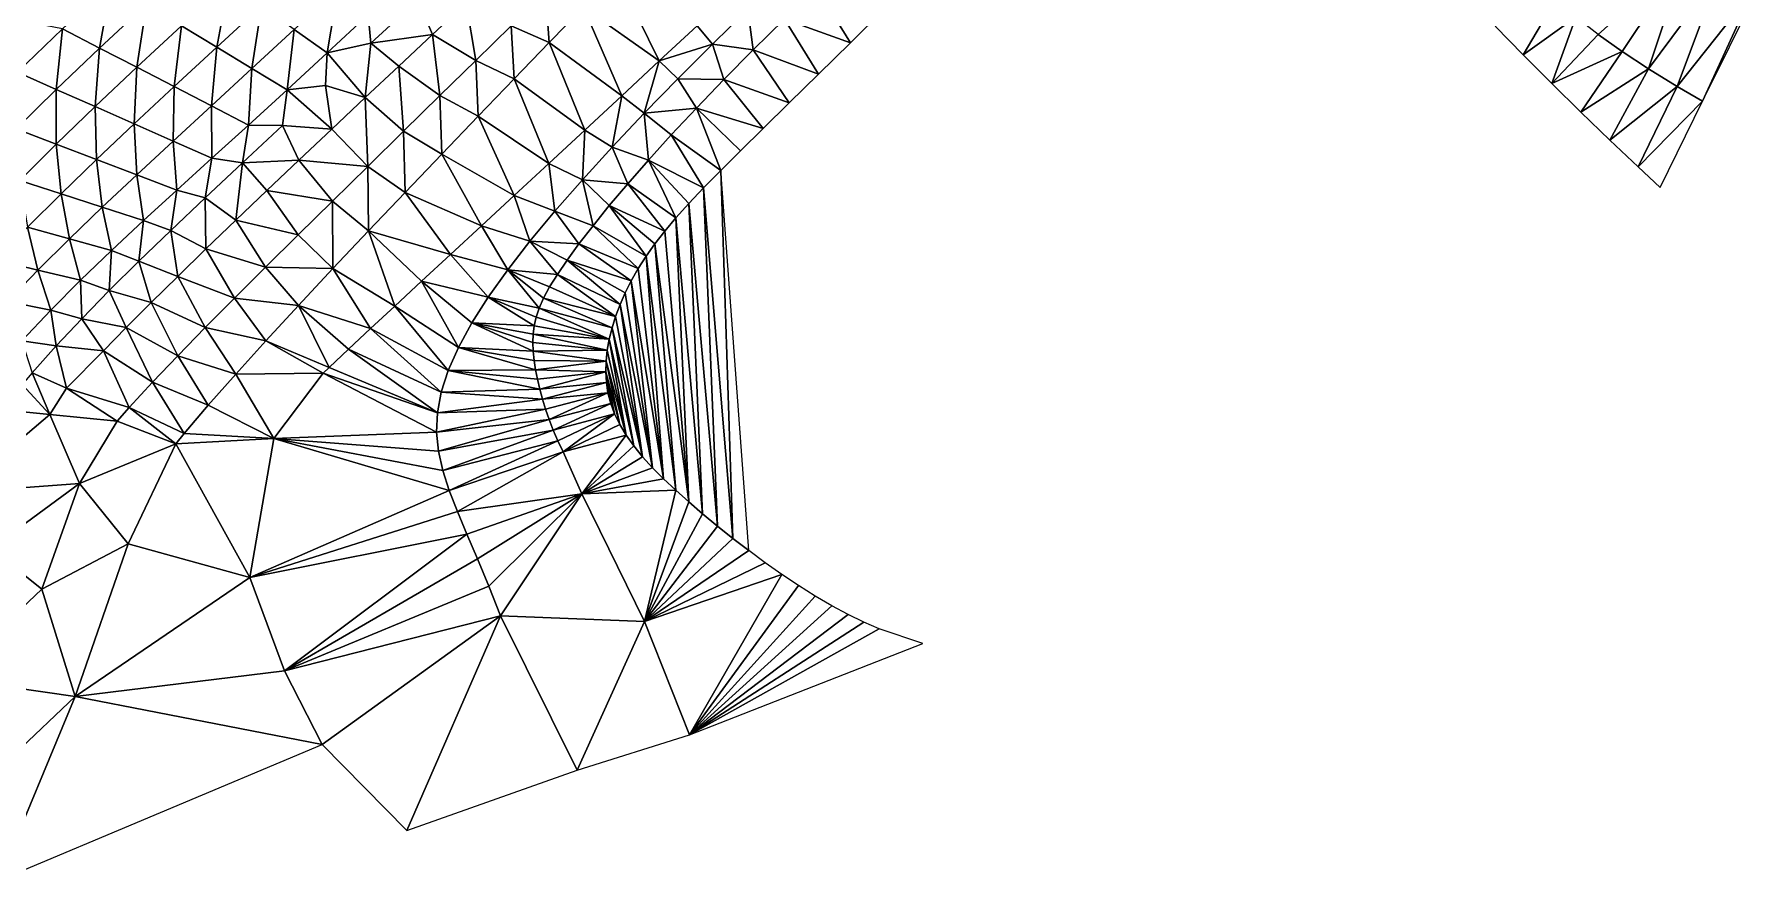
# Model space of a CAD drawing. Header units: metres. Extents: x 0 to 433, y 0 to 317.
# Drawn here: x 73.87 to 117.65, y 208.23 to 229.74 of the extents above; entities that cross this region are included whole.
import ezdxf

# ---------------------------------------------------------------- set-up
doc = ezdxf.new("R2010")
doc.units = ezdxf.units.M
doc.layers.add('TERRAIN_TIN', color=8, linetype='Continuous')

msp = doc.modelspace()

# ---------------------------------------------------------------- linework, layer by layer
at = {"layer": 'TERRAIN_TIN'}
for points in [[(114.232, 229.307, 23), (115.864, 231.747, 22), (113.622, 229.745, 23)], [(115.864, 231.747, 22), (114.232, 229.307, 23), (114.898, 228.866, 23)], [(116.704, 231.299, 22), (115.864, 231.747, 22), (114.898, 228.866, 23)], [(88.666, 231.288, 19), (87.826, 230.432, 19), (89.755, 229.069, 21)], [(90.719, 229.963, 21), (88.666, 231.288, 19), (89.755, 229.069, 21)], [(115.627, 228.419, 23), (116.704, 231.299, 22), (114.898, 228.866, 23)], [(116.704, 231.299, 22), (115.627, 228.419, 23), (117.563, 230.86, 22)], [(74.579, 229.888, 10), (75.526, 229.399, 11), (75.819, 231.045, 10)], [(75.526, 229.399, 11), (76.714, 230.503, 11), (75.819, 231.045, 10)], [(78.504, 229.42, 13), (78.807, 231.055, 12), (77.609, 229.962, 12)], [(79.641, 230.461, 13), (78.807, 231.055, 12), (78.504, 229.42, 13)], [(81.31, 229.273, 15), (81.585, 230.885, 14), (80.475, 229.867, 14)], [(82.353, 230.239, 15), (81.585, 230.885, 14), (81.31, 229.273, 15)], [(86.956, 229.537, 19), (86.859, 230.822, 18), (85.986, 229.966, 18)], [(86.859, 230.822, 18), (86.956, 229.537, 19), (87.826, 230.432, 19)], [(93.758, 230.923, 23), (92.936, 230.13, 23), (94.616, 229.534, 24)], [(93.758, 230.923, 23), (94.616, 229.534, 24), (95.474, 230.378, 24)], [(115.627, 228.419, 23), (116.273, 228.05, 23), (117.563, 230.86, 22)], [(116.273, 228.05, 23), (117.649, 230.817, 22), (117.563, 230.86, 22)], [(76.474, 228.909, 12), (76.714, 230.503, 11), (75.526, 229.399, 11)], [(76.714, 230.503, 11), (76.474, 228.909, 12), (77.609, 229.962, 12)], [(79.399, 228.878, 14), (79.641, 230.461, 13), (78.504, 229.42, 13)], [(79.641, 230.461, 13), (79.399, 228.878, 14), (80.475, 229.867, 14)], [(82.353, 230.239, 15), (82.418, 229.518, 16), (83.616, 230.626, 16)], [(82.418, 229.518, 16), (83.99, 229.743, 17), (83.616, 230.626, 16)], [(83.99, 229.743, 17), (84.844, 230.54, 17), (83.616, 230.626, 16)], [(84.844, 230.54, 17), (83.99, 229.743, 17), (85.087, 229.085, 18)], [(84.844, 230.54, 17), (85.087, 229.085, 18), (85.986, 229.966, 18)], [(87.826, 230.432, 19), (86.956, 229.537, 19), (88.799, 228.183, 21)], [(87.826, 230.432, 19), (88.799, 228.183, 21), (89.755, 229.069, 21)], [(91.105, 229.497, 22), (92.002, 230.381, 22), (90.719, 229.963, 21)], [(92.002, 230.381, 22), (91.105, 229.497, 22), (92.144, 229.35, 23)], [(92.936, 230.13, 23), (92.002, 230.381, 22), (92.144, 229.35, 23)], [(112.536, 230.614, 23), (111.005, 229.954, 24), (111.716, 229.226, 24)], [(113.059, 230.18, 23), (112.536, 230.614, 23), (111.716, 229.226, 24)], [(73.435, 228.784, 10), (74.579, 229.888, 10), (73.222, 230.149, 9)], [(74.424, 228.346, 11), (74.579, 229.888, 10), (73.435, 228.784, 10)], [(74.579, 229.888, 10), (74.424, 228.346, 11), (75.526, 229.399, 11)], [(76.474, 228.909, 12), (77.421, 228.42, 13), (77.609, 229.962, 12)], [(77.421, 228.42, 13), (78.504, 229.42, 13), (77.609, 229.962, 12)], [(79.399, 228.878, 14), (80.294, 228.337, 15), (80.475, 229.867, 14)], [(80.294, 228.337, 15), (81.31, 229.273, 15), (80.475, 229.867, 14)], [(82.353, 230.239, 15), (81.31, 229.273, 15), (82.418, 229.518, 16)], [(85.087, 229.085, 18), (86.062, 228.612, 19), (85.986, 229.966, 18)], [(86.062, 228.612, 19), (86.956, 229.537, 19), (85.986, 229.966, 18)], [(91.105, 229.497, 22), (90.719, 229.963, 21), (89.755, 229.069, 21)], [(93.802, 228.735, 24), (92.936, 230.13, 23), (92.144, 229.35, 23)], [(92.936, 230.13, 23), (93.802, 228.735, 24), (94.616, 229.534, 24)], [(112.445, 228.495, 24), (113.059, 230.18, 23), (111.716, 229.226, 24)], [(112.445, 228.495, 24), (113.622, 229.745, 23), (113.059, 230.18, 23)], [(78.504, 229.42, 13), (77.421, 228.42, 13), (78.368, 227.931, 14)], [(79.399, 228.878, 14), (78.504, 229.42, 13), (78.368, 227.931, 14)], [(81.31, 229.273, 15), (82.275, 228.137, 17), (82.418, 229.518, 16)], [(82.275, 228.137, 17), (83.132, 228.94, 17), (82.418, 229.518, 16)], [(83.132, 228.94, 17), (83.99, 229.743, 17), (82.418, 229.518, 16)], [(83.99, 229.743, 17), (83.132, 228.94, 17), (84.173, 228.188, 18)], [(83.99, 229.743, 17), (84.173, 228.188, 18), (85.087, 229.085, 18)], [(86.956, 229.537, 19), (86.062, 228.612, 19), (87.86, 227.312, 21)], [(88.799, 228.183, 21), (86.956, 229.537, 19), (87.86, 227.312, 21)], [(90.224, 228.613, 22), (91.105, 229.497, 22), (89.755, 229.069, 21)], [(91.105, 229.497, 22), (90.224, 228.613, 22), (91.394, 228.594, 23)], [(91.105, 229.497, 22), (91.394, 228.594, 23), (92.144, 229.35, 23)], [(112.445, 228.495, 24), (114.232, 229.307, 23), (113.622, 229.745, 23)], [(74.424, 228.346, 11), (75.414, 227.908, 12), (75.526, 229.399, 11)], [(75.414, 227.908, 12), (76.474, 228.909, 12), (75.526, 229.399, 11)], [(80.294, 228.337, 15), (81.265, 228.446, 16), (81.31, 229.273, 15)], [(81.265, 228.446, 16), (82.275, 228.137, 17), (81.31, 229.273, 15)], [(85.087, 229.085, 18), (84.173, 228.188, 18), (85.149, 227.662, 19)], [(86.062, 228.612, 19), (85.087, 229.085, 18), (85.149, 227.662, 19)], [(88.799, 228.183, 21), (89.371, 227.738, 22), (89.755, 229.069, 21)], [(89.371, 227.738, 22), (90.224, 228.613, 22), (89.755, 229.069, 21)], [(91.394, 228.594, 23), (93.055, 228.002, 24), (92.144, 229.35, 23)], [(93.055, 228.002, 24), (93.802, 228.735, 24), (92.144, 229.35, 23)], [(114.232, 229.307, 23), (112.445, 228.495, 24), (113.181, 227.769, 24)], [(114.232, 229.307, 23), (113.181, 227.769, 24), (114.898, 228.866, 23)], [(74.424, 228.346, 11), (73.435, 228.784, 10), (73.403, 227.341, 11)], [(76.474, 228.909, 12), (75.414, 227.908, 12), (76.403, 227.47, 13)], [(77.421, 228.42, 13), (76.474, 228.909, 12), (76.403, 227.47, 13)], [(79.315, 227.441, 15), (79.399, 228.878, 14), (78.368, 227.931, 14)], [(80.294, 228.337, 15), (79.399, 228.878, 14), (79.315, 227.441, 15)], [(83.132, 228.94, 17), (82.275, 228.137, 17), (83.254, 227.285, 18)], [(84.173, 228.188, 18), (83.132, 228.94, 17), (83.254, 227.285, 18)], [(86.947, 226.466, 21), (86.062, 228.612, 19), (85.149, 227.662, 19)], [(86.062, 228.612, 19), (86.947, 226.466, 21), (87.86, 227.312, 21)], [(90.224, 228.613, 22), (89.371, 227.738, 22), (90.698, 227.873, 23)], [(91.394, 228.594, 23), (90.224, 228.613, 22), (90.698, 227.873, 23)], [(92.394, 227.354, 24), (91.394, 228.594, 23), (90.698, 227.873, 23)], [(91.394, 228.594, 23), (92.394, 227.354, 24), (93.055, 228.002, 24)], [(113.181, 227.769, 24), (113.915, 227.059, 24), (114.898, 228.866, 23)], [(113.915, 227.059, 24), (115.627, 228.419, 23), (114.898, 228.866, 23)], [(74.425, 226.953, 12), (74.424, 228.346, 11), (73.403, 227.341, 11)], [(75.414, 227.908, 12), (74.424, 228.346, 11), (74.425, 226.953, 12)], [(77.393, 227.032, 14), (77.421, 228.42, 13), (76.403, 227.47, 13)], [(77.421, 228.42, 13), (77.393, 227.032, 14), (78.368, 227.931, 14)], [(80.173, 227.429, 16), (80.294, 228.337, 15), (79.315, 227.441, 15)], [(80.294, 228.337, 15), (80.173, 227.429, 16), (81.427, 227.339, 17)], [(81.265, 228.446, 16), (80.294, 228.337, 15), (81.427, 227.339, 17)], [(82.275, 228.137, 17), (81.265, 228.446, 16), (81.427, 227.339, 17)], [(82.341, 226.388, 18), (82.275, 228.137, 17), (81.427, 227.339, 17)], [(82.275, 228.137, 17), (82.341, 226.388, 18), (83.254, 227.285, 18)], [(84.223, 226.697, 19), (84.173, 228.188, 18), (83.254, 227.285, 18)], [(84.173, 228.188, 18), (84.223, 226.697, 19), (85.149, 227.662, 19)], [(88.799, 228.183, 21), (87.86, 227.312, 21), (88.559, 226.881, 22)], [(89.371, 227.738, 22), (88.799, 228.183, 21), (88.559, 226.881, 22)], [(114.638, 226.374, 24), (115.627, 228.419, 23), (113.915, 227.059, 24)], [(115.627, 228.419, 23), (114.638, 226.374, 24), (116.273, 228.05, 23)], [(75.447, 226.564, 13), (75.414, 227.908, 12), (74.425, 226.953, 12)], [(75.414, 227.908, 12), (75.447, 226.564, 13), (76.403, 227.47, 13)], [(77.393, 227.032, 14), (78.382, 226.594, 15), (78.368, 227.931, 14)], [(78.382, 226.594, 15), (79.315, 227.441, 15), (78.368, 227.931, 14)], [(84.223, 226.697, 19), (86.068, 225.651, 21), (85.149, 227.662, 19)], [(86.068, 225.651, 21), (86.947, 226.466, 21), (85.149, 227.662, 19)], [(89.478, 226.548, 23), (89.371, 227.738, 22), (88.559, 226.881, 22)], [(89.371, 227.738, 22), (90.06, 227.191, 23), (90.698, 227.873, 23)], [(89.478, 226.548, 23), (90.06, 227.191, 23), (89.371, 227.738, 22)], [(90.698, 227.873, 23), (90.06, 227.191, 23), (91.315, 226.284, 24)], [(90.698, 227.873, 23), (91.315, 226.284, 24), (91.817, 226.785, 24)], [(92.394, 227.354, 24), (90.698, 227.873, 23), (91.817, 226.785, 24)], [(116.273, 228.05, 23), (114.638, 226.374, 24), (115.201, 225.853, 24)], [(73.498, 226.034, 12), (74.425, 226.953, 12), (73.403, 227.341, 11)], [(75.447, 226.564, 13), (76.47, 226.176, 14), (76.403, 227.47, 13)], [(76.47, 226.176, 14), (77.393, 227.032, 14), (76.403, 227.47, 13)], [(78.382, 226.594, 15), (79.156, 226.479, 16), (79.315, 227.441, 15)], [(79.156, 226.479, 16), (80.173, 227.429, 16), (79.315, 227.441, 15)], [(80.173, 227.429, 16), (79.156, 226.479, 16), (80.592, 226.55, 17)], [(80.173, 227.429, 16), (80.592, 226.55, 17), (81.427, 227.339, 17)], [(80.592, 226.55, 17), (82.341, 226.388, 18), (81.427, 227.339, 17)], [(82.341, 226.388, 18), (83.291, 225.722, 19), (83.254, 227.285, 18)], [(83.291, 225.722, 19), (84.223, 226.697, 19), (83.254, 227.285, 18)], [(86.947, 226.466, 21), (87.798, 226.05, 22), (87.86, 227.312, 21)], [(87.86, 227.312, 21), (87.798, 226.05, 22), (88.559, 226.881, 22)], [(73.498, 226.034, 12), (74.546, 225.692, 13), (74.425, 226.953, 12)], [(74.546, 225.692, 13), (75.447, 226.564, 13), (74.425, 226.953, 12)], [(77.393, 227.032, 14), (76.47, 226.176, 14), (77.492, 225.788, 15)], [(78.382, 226.594, 15), (77.393, 227.032, 14), (77.492, 225.788, 15)], [(87.798, 226.05, 22), (88.953, 225.948, 23), (88.559, 226.881, 22)], [(88.953, 225.948, 23), (89.478, 226.548, 23), (88.559, 226.881, 22)], [(90.06, 227.191, 23), (89.478, 226.548, 23), (90.881, 225.841, 24)], [(91.315, 226.284, 24), (90.06, 227.191, 23), (90.881, 225.841, 24)], [(75.447, 226.564, 13), (74.546, 225.692, 13), (75.594, 225.351, 14)], [(76.47, 226.176, 14), (75.447, 226.564, 13), (75.594, 225.351, 14)], [(78.213, 225.592, 16), (78.382, 226.594, 15), (77.492, 225.788, 15)], [(78.213, 225.592, 16), (79.156, 226.479, 16), (78.382, 226.594, 15)], [(79.156, 226.479, 16), (78.213, 225.592, 16), (78.987, 225.021, 17)], [(79.156, 226.479, 16), (78.987, 225.021, 17), (79.776, 225.775, 17)], [(80.592, 226.55, 17), (79.156, 226.479, 16), (79.776, 225.775, 17)], [(80.592, 226.55, 17), (79.776, 225.775, 17), (81.446, 225.506, 18)], [(82.341, 226.388, 18), (80.592, 226.55, 17), (81.446, 225.506, 18)], [(82.341, 226.388, 18), (81.446, 225.506, 18), (82.365, 224.749, 19)], [(83.291, 225.722, 19), (82.341, 226.388, 18), (82.365, 224.749, 19)], [(84.223, 226.697, 19), (83.291, 225.722, 19), (85.231, 224.876, 21)], [(84.223, 226.697, 19), (85.231, 224.876, 21), (86.068, 225.651, 21)], [(87.099, 225.252, 22), (86.947, 226.466, 21), (86.068, 225.651, 21)], [(87.099, 225.252, 22), (87.798, 226.05, 22), (86.947, 226.466, 21)], [(89.478, 226.548, 23), (88.953, 225.948, 23), (90.178, 225.082, 24)], [(89.478, 226.548, 23), (90.178, 225.082, 24), (90.504, 225.444, 24)], [(90.881, 225.841, 24), (89.478, 226.548, 23), (90.504, 225.444, 24)], [(74.546, 225.692, 13), (73.498, 226.034, 12), (73.692, 224.844, 13)], [(76.642, 225.01, 15), (76.47, 226.176, 14), (75.594, 225.351, 14)], [(76.47, 226.176, 14), (76.642, 225.01, 15), (77.492, 225.788, 15)], [(87.099, 225.252, 22), (88.07, 224.881, 23), (87.798, 226.05, 22)], [(87.798, 226.05, 22), (88.483, 225.391, 23), (88.953, 225.948, 23)], [(87.798, 226.05, 22), (88.07, 224.881, 23), (88.483, 225.391, 23)], [(88.953, 225.948, 23), (88.483, 225.391, 23), (89.894, 224.746, 24)], [(88.953, 225.948, 23), (89.894, 224.746, 24), (90.178, 225.082, 24)], [(91.315, 226.284, 24), (90.881, 225.841, 24), (91.623, 216.931, 24)], [(92.029, 216.619, 24), (91.315, 226.284, 24), (91.623, 216.931, 24)], [(74.759, 224.547, 14), (74.546, 225.692, 13), (73.692, 224.844, 13)], [(74.546, 225.692, 13), (74.759, 224.547, 14), (75.594, 225.351, 14)], [(76.642, 225.01, 15), (77.338, 224.761, 16), (77.492, 225.788, 15)], [(77.338, 224.761, 16), (78.213, 225.592, 16), (77.492, 225.788, 15)], [(78.213, 225.592, 16), (77.338, 224.761, 16), (78.23, 224.291, 17)], [(78.987, 225.021, 17), (78.213, 225.592, 16), (78.23, 224.291, 17)], [(79.776, 225.775, 17), (78.987, 225.021, 17), (80.577, 224.649, 18)], [(81.446, 225.506, 18), (79.776, 225.775, 17), (80.577, 224.649, 18)], [(81.458, 223.789, 19), (81.446, 225.506, 18), (80.577, 224.649, 18)], [(81.446, 225.506, 18), (81.458, 223.789, 19), (82.365, 224.749, 19)], [(84.443, 224.147, 21), (83.291, 225.722, 19), (82.365, 224.749, 19)], [(85.231, 224.876, 21), (83.291, 225.722, 19), (84.443, 224.147, 21)], [(85.231, 224.876, 21), (86.466, 224.489, 22), (86.068, 225.651, 21)], [(86.466, 224.489, 22), (87.099, 225.252, 22), (86.068, 225.651, 21)], [(90.881, 225.841, 24), (90.504, 225.444, 24), (91.23, 217.244, 24)], [(90.881, 225.841, 24), (91.23, 217.244, 24), (91.623, 216.931, 24)], [(74.759, 224.547, 14), (75.826, 224.25, 15), (75.594, 225.351, 14)], [(75.826, 224.25, 15), (76.642, 225.01, 15), (75.594, 225.351, 14)], [(87.099, 225.252, 22), (86.466, 224.489, 22), (87.712, 224.418, 23)], [(88.07, 224.881, 23), (87.099, 225.252, 22), (87.712, 224.418, 23)], [(88.07, 224.881, 23), (89.419, 224.106, 24), (88.483, 225.391, 23)], [(88.483, 225.391, 23), (89.643, 224.423, 24), (89.894, 224.746, 24)], [(88.483, 225.391, 23), (89.419, 224.106, 24), (89.643, 224.423, 24)], [(90.178, 225.082, 24), (89.894, 224.746, 24), (90.502, 217.857, 24)], [(90.504, 225.444, 24), (90.178, 225.082, 24), (90.856, 217.554, 24)], [(90.856, 217.554, 24), (90.178, 225.082, 24), (90.502, 217.857, 24)], [(90.504, 225.444, 24), (90.856, 217.554, 24), (91.23, 217.244, 24)], [(72.877, 224.01, 13), (73.959, 223.752, 14), (73.692, 224.844, 13)], [(73.959, 223.752, 14), (74.759, 224.547, 14), (73.692, 224.844, 13)], [(75.826, 224.25, 15), (76.527, 223.977, 16), (76.642, 225.01, 15)], [(76.527, 223.977, 16), (77.338, 224.761, 16), (76.642, 225.01, 15)], [(77.338, 224.761, 16), (76.527, 223.977, 16), (77.511, 223.592, 17)], [(77.338, 224.761, 16), (77.511, 223.592, 17), (78.23, 224.291, 17)], [(79.746, 223.826, 18), (78.987, 225.021, 17), (78.23, 224.291, 17)], [(78.987, 225.021, 17), (79.746, 223.826, 18), (80.577, 224.649, 18)], [(79.746, 223.826, 18), (81.458, 223.789, 19), (80.577, 224.649, 18)], [(81.458, 223.789, 19), (83.031, 222.839, 21), (82.365, 224.749, 19)], [(83.709, 223.468, 21), (84.443, 224.147, 21), (82.365, 224.749, 19)], [(83.031, 222.839, 21), (83.709, 223.468, 21), (82.365, 224.749, 19)], [(85.901, 223.761, 22), (85.231, 224.876, 21), (84.443, 224.147, 21)], [(85.901, 223.761, 22), (86.466, 224.489, 22), (85.231, 224.876, 21)], [(89.218, 223.792, 24), (88.07, 224.881, 23), (87.712, 224.418, 23)], [(88.07, 224.881, 23), (89.218, 223.792, 24), (89.419, 224.106, 24)], [(89.894, 224.746, 24), (89.643, 224.423, 24), (90.502, 217.857, 24)], [(74.759, 224.547, 14), (73.959, 223.752, 14), (75.042, 223.494, 15)], [(75.826, 224.25, 15), (74.759, 224.547, 14), (75.042, 223.494, 15)], [(75.773, 223.231, 16), (75.826, 224.25, 15), (75.042, 223.494, 15)], [(75.826, 224.25, 15), (75.773, 223.231, 16), (76.527, 223.977, 16)], [(77.511, 223.592, 17), (78.956, 223.04, 18), (78.23, 224.291, 17)], [(78.956, 223.04, 18), (79.746, 223.826, 18), (78.23, 224.291, 17)], [(87.163, 223.642, 23), (86.466, 224.489, 22), (85.901, 223.761, 22)], [(86.466, 224.489, 22), (87.41, 224.005, 23), (87.712, 224.418, 23)], [(86.466, 224.489, 22), (87.163, 223.642, 23), (87.41, 224.005, 23)], [(87.41, 224.005, 23), (89.042, 223.481, 24), (87.712, 224.418, 23)], [(89.042, 223.481, 24), (89.218, 223.792, 24), (87.712, 224.418, 23)], [(89.643, 224.423, 24), (89.419, 224.106, 24), (90.171, 218.153, 24)], [(89.643, 224.423, 24), (90.171, 218.153, 24), (90.502, 217.857, 24)], [(73.959, 223.752, 14), (72.877, 224.01, 13), (73.189, 222.956, 14)], [(74.284, 222.733, 15), (73.959, 223.752, 14), (73.189, 222.956, 14)], [(73.959, 223.752, 14), (74.284, 222.733, 15), (75.042, 223.494, 15)], [(75.773, 223.231, 16), (76.835, 222.927, 17), (76.527, 223.977, 16)], [(76.527, 223.977, 16), (76.835, 222.927, 17), (77.511, 223.592, 17)], [(78.956, 223.04, 18), (80.584, 222.855, 19), (79.746, 223.826, 18)], [(80.584, 222.855, 19), (81.458, 223.789, 19), (79.746, 223.826, 18)], [(80.584, 222.855, 19), (82.412, 222.264, 21), (81.458, 223.789, 19)], [(82.412, 222.264, 21), (83.031, 222.839, 21), (81.458, 223.789, 19)], [(83.709, 223.468, 21), (85.408, 223.067, 22), (84.443, 224.147, 21)], [(85.408, 223.067, 22), (85.901, 223.761, 22), (84.443, 224.147, 21)], [(86.7, 222.786, 23), (85.901, 223.761, 22), (85.408, 223.067, 22)], [(85.901, 223.761, 22), (86.7, 222.786, 23), (86.813, 223.04, 23)], [(86.966, 223.323, 23), (85.901, 223.761, 22), (86.813, 223.04, 23)], [(86.966, 223.323, 23), (87.163, 223.642, 23), (85.901, 223.761, 22)], [(87.41, 224.005, 23), (87.163, 223.642, 23), (88.756, 222.873, 24)], [(87.41, 224.005, 23), (88.756, 222.873, 24), (88.888, 223.175, 24)], [(89.042, 223.481, 24), (87.41, 224.005, 23), (88.888, 223.175, 24)], [(89.218, 223.792, 24), (89.042, 223.481, 24), (89.865, 218.443, 24)], [(89.419, 224.106, 24), (89.218, 223.792, 24), (89.865, 218.443, 24)], [(89.419, 224.106, 24), (89.865, 218.443, 24), (90.171, 218.153, 24)], [(74.284, 222.733, 15), (75.073, 222.515, 16), (75.042, 223.494, 15)], [(75.073, 222.515, 16), (75.773, 223.231, 16), (75.042, 223.494, 15)], [(76.835, 222.927, 17), (78.211, 222.289, 18), (77.511, 223.592, 17)], [(78.211, 222.289, 18), (78.956, 223.04, 18), (77.511, 223.592, 17)], [(83.709, 223.468, 21), (83.031, 222.839, 21), (84.648, 221.785, 22)], [(84.989, 222.408, 22), (83.709, 223.468, 21), (84.648, 221.785, 22)], [(83.709, 223.468, 21), (84.989, 222.408, 22), (85.408, 223.067, 22)], [(86.966, 223.323, 23), (86.813, 223.04, 23), (88.645, 222.576, 24)], [(87.163, 223.642, 23), (86.966, 223.323, 23), (88.645, 222.576, 24)], [(88.756, 222.873, 24), (87.163, 223.642, 23), (88.645, 222.576, 24)], [(89.584, 218.728, 24), (89.042, 223.481, 24), (88.888, 223.175, 24)], [(89.042, 223.481, 24), (89.584, 218.728, 24), (89.865, 218.443, 24)], [(73.548, 221.952, 15), (74.284, 222.733, 15), (73.189, 222.956, 14)], [(75.773, 223.231, 16), (75.073, 222.515, 16), (76.205, 222.296, 17)], [(76.835, 222.927, 17), (75.773, 223.231, 16), (76.205, 222.296, 17)], [(77.514, 221.576, 18), (76.835, 222.927, 17), (76.205, 222.296, 17)], [(78.211, 222.289, 18), (76.835, 222.927, 17), (77.514, 221.576, 18)], [(78.211, 222.289, 18), (79.755, 221.956, 19), (78.956, 223.04, 18)], [(79.755, 221.956, 19), (80.584, 222.855, 19), (78.956, 223.04, 18)], [(80.584, 222.855, 19), (79.755, 221.956, 19), (81.361, 221.277, 21)], [(81.854, 221.742, 21), (80.584, 222.855, 19), (81.361, 221.277, 21)], [(81.854, 221.742, 21), (82.412, 222.264, 21), (80.584, 222.855, 19)], [(84.989, 222.408, 22), (86.573, 222.335, 23), (85.408, 223.067, 22)], [(86.573, 222.335, 23), (86.622, 222.554, 23), (85.408, 223.067, 22)], [(86.622, 222.554, 23), (86.7, 222.786, 23), (85.408, 223.067, 22)], [(86.7, 222.786, 23), (88.555, 222.284, 24), (86.813, 223.04, 23)], [(86.813, 223.04, 23), (88.555, 222.284, 24), (88.645, 222.576, 24)], [(89.331, 219.008, 24), (88.756, 222.873, 24), (88.645, 222.576, 24)], [(88.756, 222.873, 24), (89.584, 218.728, 24), (88.888, 223.175, 24)], [(89.584, 218.728, 24), (88.756, 222.873, 24), (89.331, 219.008, 24)], [(74.42, 221.822, 16), (74.284, 222.733, 15), (73.548, 221.952, 15)], [(74.284, 222.733, 15), (74.42, 221.822, 16), (75.073, 222.515, 16)], [(74.42, 221.822, 16), (75.621, 221.697, 17), (75.073, 222.515, 16)], [(75.073, 222.515, 16), (75.621, 221.697, 17), (76.205, 222.296, 17)], [(83.031, 222.839, 21), (82.412, 222.264, 21), (84.386, 221.197, 22)], [(83.031, 222.839, 21), (84.386, 221.197, 22), (84.648, 221.785, 22)], [(86.552, 221.687, 23), (84.989, 222.408, 22), (84.648, 221.785, 22)], [(84.989, 222.408, 22), (86.543, 221.908, 23), (86.549, 222.122, 23)], [(86.543, 221.908, 23), (84.989, 222.408, 22), (86.552, 221.687, 23)], [(86.573, 222.335, 23), (84.989, 222.408, 22), (86.549, 222.122, 23)], [(86.622, 222.554, 23), (86.573, 222.335, 23), (88.484, 221.997, 24)], [(86.7, 222.786, 23), (86.622, 222.554, 23), (88.484, 221.997, 24)], [(88.555, 222.284, 24), (86.7, 222.786, 23), (88.484, 221.997, 24)], [(88.555, 222.284, 24), (89.331, 219.008, 24), (88.645, 222.576, 24)], [(75.621, 221.697, 17), (76.868, 220.899, 18), (76.205, 222.296, 17)], [(76.868, 220.899, 18), (77.514, 221.576, 18), (76.205, 222.296, 17)], [(78.211, 222.289, 18), (77.514, 221.576, 18), (78.986, 221.107, 19)], [(79.755, 221.956, 19), (78.211, 222.289, 18), (78.986, 221.107, 19)], [(82.412, 222.264, 21), (81.854, 221.742, 21), (84.207, 220.645, 22)], [(84.386, 221.197, 22), (82.412, 222.264, 21), (84.207, 220.645, 22)], [(86.543, 221.908, 23), (88.433, 221.716, 24), (86.549, 222.122, 23)], [(88.484, 221.997, 24), (86.573, 222.335, 23), (86.549, 222.122, 23)], [(88.433, 221.716, 24), (88.484, 221.997, 24), (86.549, 222.122, 23)], [(88.912, 219.556, 24), (88.484, 221.997, 24), (88.433, 221.716, 24)], [(89.106, 219.284, 24), (88.555, 222.284, 24), (88.484, 221.997, 24)], [(88.912, 219.556, 24), (89.106, 219.284, 24), (88.484, 221.997, 24)], [(88.555, 222.284, 24), (89.106, 219.284, 24), (89.331, 219.008, 24)], [(74.42, 221.822, 16), (73.548, 221.952, 15), (73.81, 221.142, 16)], [(74.687, 220.746, 17), (74.42, 221.822, 16), (73.81, 221.142, 16)], [(75.621, 221.697, 17), (74.42, 221.822, 16), (74.687, 220.746, 17)], [(75.621, 221.697, 17), (74.687, 220.746, 17), (76.277, 220.26, 18)], [(76.868, 220.899, 18), (75.621, 221.697, 17), (76.277, 220.26, 18)], [(76.868, 220.899, 18), (78.289, 220.316, 19), (77.514, 221.576, 18)], [(77.514, 221.576, 18), (78.289, 220.316, 19), (78.986, 221.107, 19)], [(81.206, 221.128, 21), (79.755, 221.956, 19), (78.986, 221.107, 19)], [(79.755, 221.956, 19), (81.206, 221.128, 21), (81.361, 221.277, 21)], [(84.112, 220.126, 22), (81.854, 221.742, 21), (81.361, 221.277, 21)], [(81.854, 221.742, 21), (84.112, 220.126, 22), (84.207, 220.645, 22)], [(84.386, 221.197, 22), (86.608, 221.22, 23), (84.648, 221.785, 22)], [(86.608, 221.22, 23), (86.573, 221.457, 23), (84.648, 221.785, 22)], [(86.573, 221.457, 23), (86.552, 221.687, 23), (84.648, 221.785, 22)], [(86.543, 221.908, 23), (86.552, 221.687, 23), (88.433, 221.716, 24)], [(86.552, 221.687, 23), (88.402, 221.439, 24), (88.433, 221.716, 24)], [(86.573, 221.457, 23), (88.402, 221.439, 24), (86.552, 221.687, 23)], [(88.402, 221.439, 24), (88.912, 219.556, 24), (88.433, 221.716, 24)], [(73.557, 220.843, 16), (74.264, 220.079, 17), (73.81, 221.142, 16)], [(74.264, 220.079, 17), (74.687, 220.746, 17), (73.81, 221.142, 16)], [(78.986, 221.107, 19), (78.289, 220.316, 19), (79.955, 219.468, 21)], [(81.206, 221.128, 21), (78.986, 221.107, 19), (79.955, 219.468, 21)], [(84.093, 219.631, 22), (81.206, 221.128, 21), (79.955, 219.468, 21)], [(81.206, 221.128, 21), (84.112, 220.126, 22), (81.361, 221.277, 21)], [(84.112, 220.126, 22), (81.206, 221.128, 21), (84.093, 219.631, 22)], [(86.714, 220.726, 23), (84.386, 221.197, 22), (84.207, 220.645, 22)], [(84.386, 221.197, 22), (86.655, 220.976, 23), (86.608, 221.22, 23)], [(86.714, 220.726, 23), (86.655, 220.976, 23), (84.386, 221.197, 22)], [(88.402, 221.439, 24), (86.573, 221.457, 23), (86.608, 221.22, 23)], [(88.393, 221.166, 24), (88.402, 221.439, 24), (86.608, 221.22, 23)], [(86.655, 220.976, 23), (88.393, 221.166, 24), (86.608, 221.22, 23)], [(86.714, 220.726, 23), (88.393, 221.166, 24), (86.655, 220.976, 23)], [(88.393, 221.166, 24), (86.714, 220.726, 23), (88.409, 220.897, 24)], [(88.393, 221.166, 24), (88.749, 219.826, 24), (88.402, 221.439, 24)], [(88.393, 221.166, 24), (88.409, 220.897, 24), (88.619, 220.094, 24)], [(88.749, 219.826, 24), (88.393, 221.166, 24), (88.619, 220.094, 24)], [(88.749, 219.826, 24), (88.912, 219.556, 24), (88.402, 221.439, 24)], [(73.557, 220.843, 16), (72.129, 220.292, 15), (74.264, 220.079, 17)], [(75.969, 219.914, 18), (74.687, 220.746, 17), (74.264, 220.079, 17)], [(74.687, 220.746, 17), (75.969, 219.914, 18), (76.277, 220.26, 18)], [(77.678, 219.597, 19), (76.868, 220.899, 18), (76.277, 220.26, 18)], [(76.868, 220.899, 18), (77.678, 219.597, 19), (78.289, 220.316, 19)], [(86.784, 220.471, 23), (86.714, 220.726, 23), (84.207, 220.645, 22)], [(86.714, 220.726, 23), (86.784, 220.471, 23), (88.409, 220.897, 24)], [(86.784, 220.471, 23), (88.45, 220.629, 24), (88.409, 220.897, 24)], [(88.409, 220.897, 24), (88.52, 220.362, 24), (88.619, 220.094, 24)], [(88.45, 220.629, 24), (88.52, 220.362, 24), (88.409, 220.897, 24)], [(72.129, 220.292, 15), (71.923, 218.093, 16), (74.264, 220.079, 17)], [(75.969, 219.914, 18), (77.467, 219.337, 19), (76.277, 220.26, 18)], [(77.467, 219.337, 19), (77.678, 219.597, 19), (76.277, 220.26, 18)], [(78.289, 220.316, 19), (77.678, 219.597, 19), (79.955, 219.468, 21)], [(84.112, 220.126, 22), (86.784, 220.471, 23), (84.207, 220.645, 22)], [(86.865, 220.212, 23), (86.784, 220.471, 23), (84.112, 220.126, 22)], [(86.784, 220.471, 23), (86.865, 220.212, 23), (88.45, 220.629, 24)], [(86.865, 220.212, 23), (86.956, 219.949, 23), (88.45, 220.629, 24)], [(88.45, 220.629, 24), (86.956, 219.949, 23), (88.52, 220.362, 24)], [(88.52, 220.362, 24), (86.956, 219.949, 23), (87.058, 219.682, 23)], [(88.619, 220.094, 24), (88.52, 220.362, 24), (87.058, 219.682, 23)], [(74.264, 220.079, 17), (71.923, 218.093, 16), (75.015, 218.322, 18)], [(75.969, 219.914, 18), (74.264, 220.079, 17), (75.015, 218.322, 18)], [(77.467, 219.337, 19), (75.969, 219.914, 18), (75.015, 218.322, 18)], [(86.865, 220.212, 23), (84.112, 220.126, 22), (84.093, 219.631, 22)], [(86.956, 219.949, 23), (86.865, 220.212, 23), (84.093, 219.631, 22)], [(84.144, 219.144, 22), (86.956, 219.949, 23), (84.093, 219.631, 22)], [(86.956, 219.949, 23), (84.144, 219.144, 22), (87.058, 219.682, 23)], [(87.175, 219.409, 23), (88.619, 220.094, 24), (87.058, 219.682, 23)], [(87.175, 219.409, 23), (87.311, 219.127, 23), (88.619, 220.094, 24)], [(87.311, 219.127, 23), (88.749, 219.826, 24), (88.619, 220.094, 24)], [(88.912, 219.556, 24), (88.749, 219.826, 24), (87.311, 219.127, 23)], [(77.678, 219.597, 19), (77.467, 219.337, 19), (79.955, 219.468, 21)], [(79.955, 219.468, 21), (77.467, 219.337, 19), (79.342, 215.939, 21)], [(84.416, 218.15, 22), (79.955, 219.468, 21), (79.342, 215.939, 21)], [(84.144, 219.144, 22), (84.093, 219.631, 22), (79.955, 219.468, 21)], [(84.254, 218.655, 22), (84.144, 219.144, 22), (79.955, 219.468, 21)], [(84.416, 218.15, 22), (84.254, 218.655, 22), (79.955, 219.468, 21)], [(84.144, 219.144, 22), (84.254, 218.655, 22), (87.058, 219.682, 23)], [(84.254, 218.655, 22), (87.175, 219.409, 23), (87.058, 219.682, 23)], [(84.416, 218.15, 22), (87.175, 219.409, 23), (84.254, 218.655, 22)], [(87.175, 219.409, 23), (84.416, 218.15, 22), (87.311, 219.127, 23)], [(88.912, 219.556, 24), (87.311, 219.127, 23), (87.783, 218.063, 23)], [(89.106, 219.284, 24), (88.912, 219.556, 24), (87.783, 218.063, 23)], [(76.252, 216.791, 19), (77.467, 219.337, 19), (75.015, 218.322, 18)], [(77.467, 219.337, 19), (76.252, 216.791, 19), (79.342, 215.939, 21)], [(87.311, 219.127, 23), (84.416, 218.15, 22), (84.622, 217.615, 22)], [(87.783, 218.063, 23), (87.311, 219.127, 23), (84.622, 217.615, 22)], [(89.331, 219.008, 24), (89.106, 219.284, 24), (87.783, 218.063, 23)], [(89.584, 218.728, 24), (89.331, 219.008, 24), (87.783, 218.063, 23)], [(89.865, 218.443, 24), (89.584, 218.728, 24), (87.783, 218.063, 23)], [(71.923, 218.093, 16), (72.759, 216.676, 17), (75.015, 218.322, 18)], [(72.759, 216.676, 17), (74.055, 215.637, 18), (75.015, 218.322, 18)], [(74.055, 215.637, 18), (76.252, 216.791, 19), (75.015, 218.322, 18)], [(84.622, 217.615, 22), (84.416, 218.15, 22), (79.342, 215.939, 21)], [(84.863, 217.038, 22), (87.783, 218.063, 23), (84.622, 217.615, 22)], [(85.13, 216.407, 22), (87.783, 218.063, 23), (84.863, 217.038, 22)], [(87.783, 218.063, 23), (85.13, 216.407, 22), (85.417, 215.712, 22)], [(87.783, 218.063, 23), (85.417, 215.712, 22), (85.721, 214.964, 22)], [(89.378, 214.813, 23), (87.783, 218.063, 23), (85.721, 214.964, 22)], [(89.865, 218.443, 24), (87.783, 218.063, 23), (90.171, 218.153, 24)], [(90.171, 218.153, 24), (87.783, 218.063, 23), (89.378, 214.813, 23)], [(90.502, 217.857, 24), (90.171, 218.153, 24), (89.378, 214.813, 23)], [(84.863, 217.038, 22), (84.622, 217.615, 22), (79.342, 215.939, 21)], [(90.856, 217.554, 24), (90.502, 217.857, 24), (89.378, 214.813, 23)], [(91.23, 217.244, 24), (90.856, 217.554, 24), (89.378, 214.813, 23)], [(91.23, 217.244, 24), (89.378, 214.813, 23), (91.623, 216.931, 24)], [(74.055, 215.637, 18), (74.906, 212.908, 19), (76.252, 216.791, 19)], [(76.252, 216.791, 19), (74.906, 212.908, 19), (79.342, 215.939, 21)], [(84.863, 217.038, 22), (79.342, 215.939, 21), (80.224, 213.561, 21)], [(85.13, 216.407, 22), (84.863, 217.038, 22), (80.224, 213.561, 21)], [(89.378, 214.813, 23), (92.029, 216.619, 24), (91.623, 216.931, 24)], [(72.759, 216.676, 17), (71.67, 213.373, 17), (74.055, 215.637, 18)], [(85.417, 215.712, 22), (85.13, 216.407, 22), (80.224, 213.561, 21)], [(92.446, 216.312, 24), (92.029, 216.619, 24), (89.378, 214.813, 23)], [(92.869, 216.014, 24), (92.446, 216.312, 24), (89.378, 214.813, 23)], [(79.342, 215.939, 21), (74.906, 212.908, 19), (80.224, 213.561, 21)], [(92.869, 216.014, 24), (89.378, 214.813, 23), (90.519, 211.932, 23)], [(93.295, 215.729, 24), (92.869, 216.014, 24), (90.519, 211.932, 23)], [(71.67, 213.373, 17), (74.906, 212.908, 19), (74.055, 215.637, 18)], [(85.721, 214.964, 22), (85.417, 215.712, 22), (80.224, 213.561, 21)], [(93.72, 215.462, 24), (93.295, 215.729, 24), (90.519, 211.932, 23)], [(94.14, 215.217, 24), (93.72, 215.462, 24), (90.519, 211.932, 23)], [(81.184, 211.69, 21), (85.721, 214.964, 22), (80.224, 213.561, 21)], [(81.184, 211.69, 21), (83.333, 209.502, 21), (85.721, 214.964, 22)], [(83.333, 209.502, 21), (87.665, 211.039, 22), (85.721, 214.964, 22)], [(87.665, 211.039, 22), (89.378, 214.813, 23), (85.721, 214.964, 22)], [(94.552, 214.997, 24), (94.14, 215.217, 24), (90.519, 211.932, 23)], [(94.954, 214.801, 24), (94.552, 214.997, 24), (90.519, 211.932, 23)], [(89.378, 214.813, 23), (87.665, 211.039, 22), (90.519, 211.932, 23)], [(95.343, 214.627, 24), (94.954, 214.801, 24), (90.519, 211.932, 23)], [(96.451, 214.258, 24), (95.343, 214.627, 24), (90.519, 211.932, 23)], [(71.67, 213.373, 17), (71.831, 209.993, 18), (74.906, 212.908, 19)], [(74.906, 212.908, 19), (81.184, 211.69, 21), (80.224, 213.561, 21)], [(71.831, 209.993, 18), (72.956, 208.23, 19), (74.906, 212.908, 19)], [(74.906, 212.908, 19), (72.956, 208.23, 19), (81.184, 211.69, 21)]]:
    msp.add_3dface(points, dxfattribs=at)

doc.saveas('drawing.dxf')
